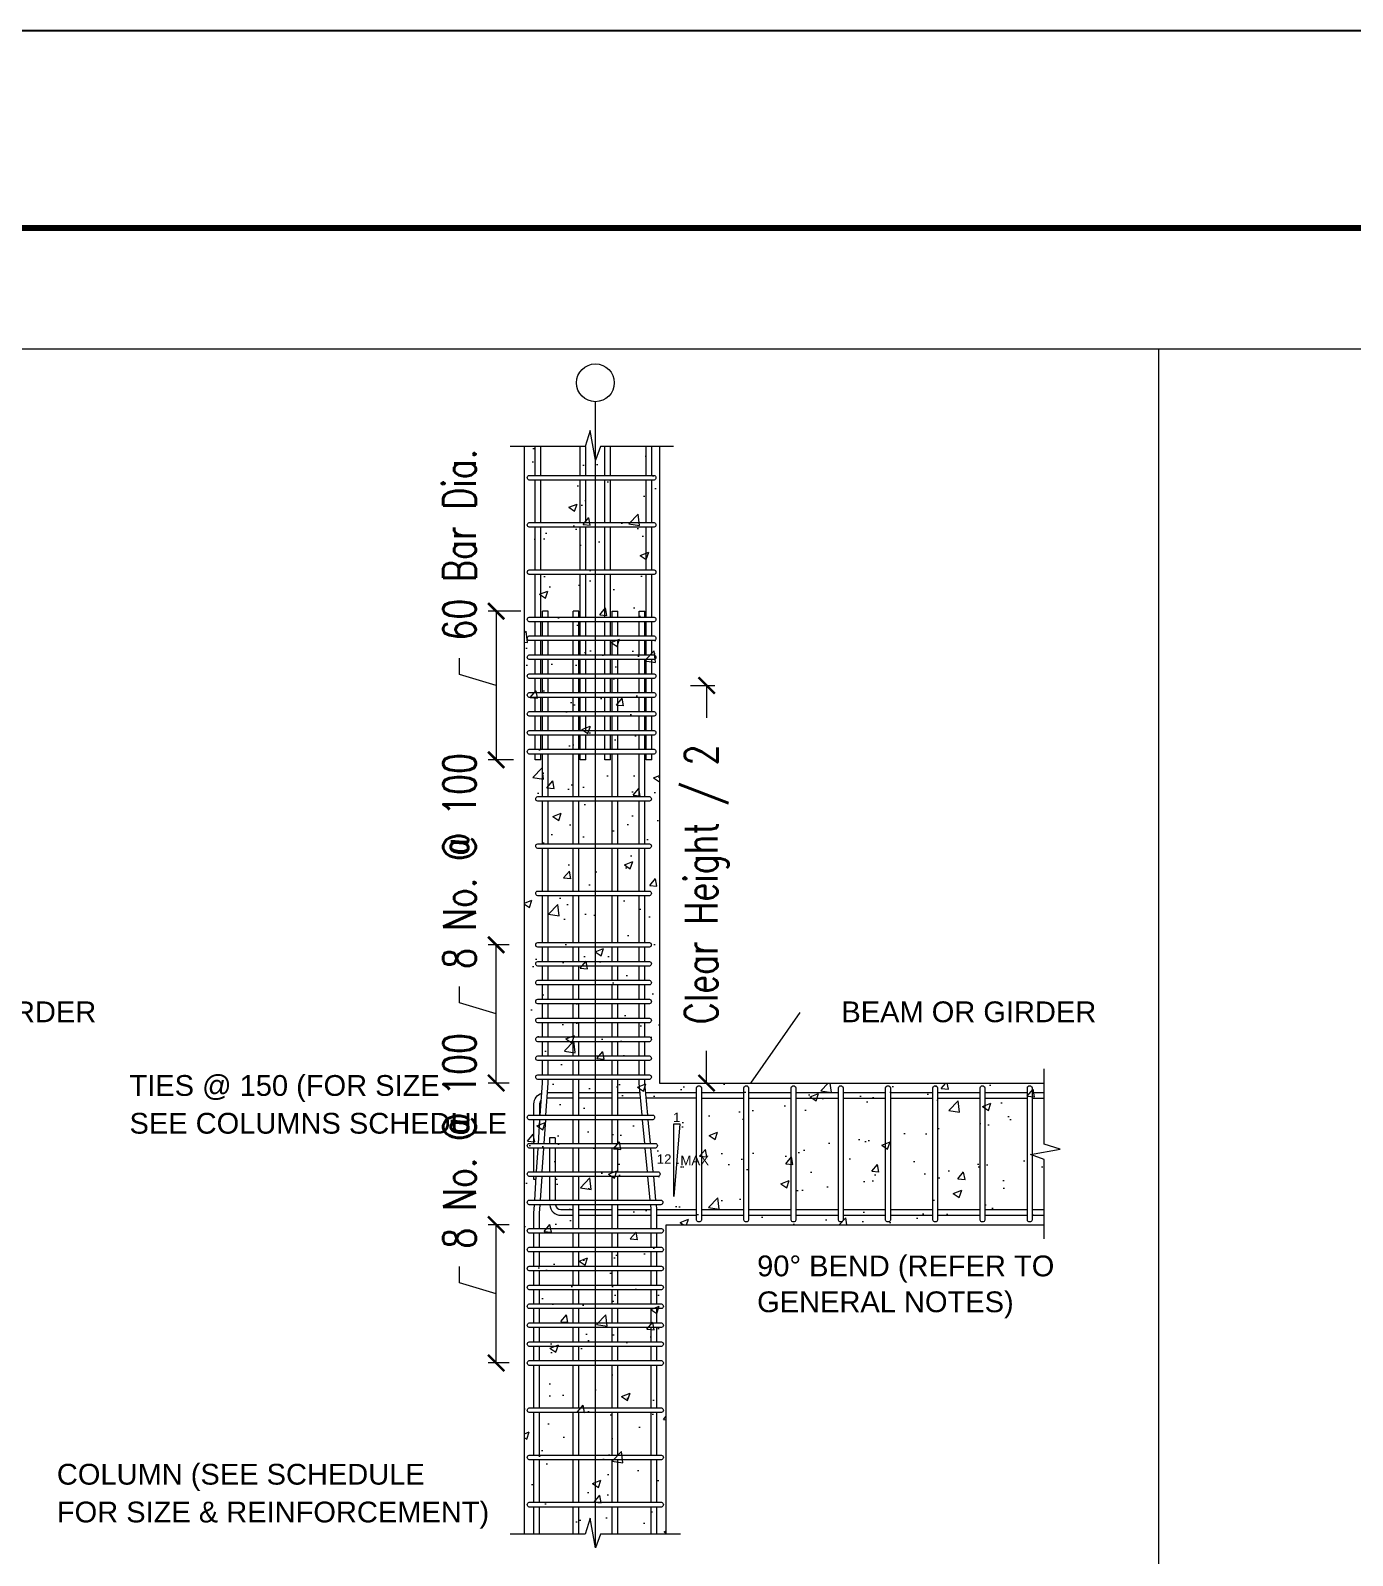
# Model space of a CAD drawing. Extents: x 166525 to 167198, y 178739 to 179747.
# Drawn here: x 167052.91 to 167061.02, y 179472.4 to 179481.76 of the extents above; entities that cross this region are included whole.
import ezdxf

# ---------------------------------------------------------------- set-up
doc = ezdxf.new("R2010")
doc.units = 0
doc.header["$MEASUREMENT"] = 0
doc.layers.get('0').update_dxf_attribs({"linetype": 'CONTINUOUS'})
doc.layers.get('DEFPOINTS').update_dxf_attribs({"linetype": 'CONTINUOUS'})
doc.layers.add('BEAM', color=6, linetype='CONTINUOUS', lineweight=13)
doc.layers.add('COVER', color=7, linetype='CONTINUOUS')
doc.layers.add('MHATCH', color=8, linetype='CONTINUOUS')
doc.styles.add('ARIAL', font='arial.ttf')
doc.styles.add('DIM', font='simplex.shx', dxfattribs={"width": 0.75})
doc.dimstyles.new('MUTASIM', dxfattribs={"dimscale": 0.9995, "dimtxt": 0.2, "dimasz": 0.1, "dimexe": 0.05, "dimexo": 0.12, "dimgap": 0.05, "dimtad": 0, "dimzin": 0, "dimdsep": 46, "dimtxsty": 'DIM', "dimblk": 'ARCHTICK', "dimcen": 0.09, "dimclrd": 35, "dimclre": 33, "dimclrt": 256, "dimazin": 0, "dimtfac": 1, "dimtofl": 0, "dimtmove": 1, "dimatfit": 3, "dimfxl": 0.18, "dimtolj": 1, "dimtzin": 0, "dimlwd": 13, "dimlwe": 9, "dimarcsym": 0})

# ---------------------------------------------------------------- blocks, each defined once
blk = doc.blocks.new('_ARCHTICK')
at = {"color": 0, "linetype": 'ByBlock', "const_width": 0.15}
blk.add_lwpolyline([(-0.5, -0.5), (0.5, 0.5)], dxfattribs=at)
blk = doc.blocks.new('*D1351')
at = {"layer": 'BEAM', "color": 33, "lineweight": 9, "transparency": 16777216}
for p, q in [((167055.8447, 179474.4303), (167055.714, 179474.4303)), ((167055.8447, 179473.5824), (167055.714, 179473.5824))]:
    blk.add_line(p, q, dxfattribs=at)
at = {"layer": 'BEAM', "color": 35, "lineweight": 13, "transparency": 16777216}
for p, q in [((167055.764, 179473.5824), (167055.764, 179474.4303)), ((167055.5391, 179474.0738), (167055.5391, 179474.1738)), ((167055.764, 179474.0064), (167055.5391, 179474.0738))]:
    blk.add_line(p, q, dxfattribs=at)
at = {"layer": 'DEFPOINTS', "color": 0, "transparency": 16777216}
for p in [(167055.764, 179474.4303), (167055.9647, 179474.4303), (167055.9647, 179473.5824)]:
    blk.add_point(p, dxfattribs=at)
at = {"layer": 'BEAM', "color": 35, "lineweight": 13, "transparency": 16777216, "xscale": 0.09995000000000001, "yscale": 0.09995000000000001, "zscale": 0.09995000000000001}
for p, rotation in [((167055.764, 179474.4303), 90), ((167055.764, 179473.5824), 270)]:
    blk.add_blockref('_ARCHTICK', p, dxfattribs=dict(at, rotation=rotation))
at = {"layer": 'BEAM', "transparency": 16777216, "insert": (167055.5391, 179474.9448), "char_height": 0.1999, "attachment_point": 5, "rotation": 90, "style": 'DIM'}
blk.add_mtext('\\A1;8 No. @ 100', dxfattribs=at)
blk = doc.blocks.new('*D1352')
at = {"layer": 'BEAM', "color": 33, "lineweight": 9, "transparency": 16777216}
for p, q in [((167055.8447, 179476.1473), (167055.714, 179476.1473)), ((167055.8447, 179475.2994), (167055.714, 179475.2994))]:
    blk.add_line(p, q, dxfattribs=at)
at = {"layer": 'BEAM', "color": 35, "lineweight": 13, "transparency": 16777216}
for p, q in [((167055.764, 179475.2994), (167055.764, 179476.1473)), ((167055.5391, 179475.7908), (167055.5391, 179475.8908)), ((167055.764, 179475.7234), (167055.5391, 179475.7908))]:
    blk.add_line(p, q, dxfattribs=at)
at = {"layer": 'DEFPOINTS', "color": 0, "transparency": 16777216}
for p in [(167055.764, 179476.1473), (167055.9647, 179476.1473), (167055.9647, 179475.2994)]:
    blk.add_point(p, dxfattribs=at)
at = {"layer": 'BEAM', "color": 35, "lineweight": 13, "transparency": 16777216, "xscale": 0.09995000000000001, "yscale": 0.09995000000000001, "zscale": 0.09995000000000001}
for p, rotation in [((167055.764, 179476.1473), 90), ((167055.764, 179475.2994), 270)]:
    blk.add_blockref('_ARCHTICK', p, dxfattribs=dict(at, rotation=rotation))
at = {"layer": 'BEAM', "transparency": 16777216, "insert": (167055.5391, 179476.6618), "char_height": 0.1999, "attachment_point": 5, "rotation": 90, "style": 'DIM'}
blk.add_mtext('\\A1;8 No. @ 100', dxfattribs=at)
blk = doc.blocks.new('*D1353')
at = {"layer": 'BEAM', "color": 33, "lineweight": 9, "transparency": 16777216}
for p, q in [((167056.956, 179477.7376), (167057.1045, 179477.7376)), ((167056.956, 179475.2994), (167057.1045, 179475.2994))]:
    blk.add_line(p, q, dxfattribs=at)
at = {"layer": 'BEAM', "color": 35, "lineweight": 13, "transparency": 16777216}
for p, q in [((167057.0545, 179477.7376), (167057.0545, 179477.5394)), ((167057.0545, 179475.2994), (167057.0545, 179475.4976))]:
    blk.add_line(p, q, dxfattribs=at)
at = {"layer": 'DEFPOINTS', "color": 0, "transparency": 16777216}
for p in [(167056.8361, 179477.7376), (167057.0545, 179477.7376), (167056.8361, 179475.2994)]:
    blk.add_point(p, dxfattribs=at)
at = {"layer": 'BEAM', "color": 35, "lineweight": 13, "transparency": 16777216, "xscale": 0.09995000000000001, "yscale": 0.09995000000000001, "zscale": 0.09995000000000001}
for p, rotation in [((167057.0545, 179477.7376), 90), ((167057.0545, 179475.2994), 270)]:
    blk.add_blockref('_ARCHTICK', p, dxfattribs=dict(at, rotation=rotation))
at = {"layer": 'BEAM', "transparency": 16777216, "insert": (167057.0545, 179476.5185), "char_height": 0.1999, "attachment_point": 5, "rotation": 90, "style": 'DIM'}
blk.add_mtext('\\A1;Clear Height / 2', dxfattribs=at)
blk = doc.blocks.new('*D1354')
at = {"layer": 'BEAM', "color": 33, "lineweight": 9, "transparency": 16777216}
for p, q in [((167055.9145, 179478.1937), (167055.714, 179478.1937)), ((167055.8711, 179477.2819), (167055.714, 179477.2819))]:
    blk.add_line(p, q, dxfattribs=at)
at = {"layer": 'BEAM', "color": 35, "lineweight": 13, "transparency": 16777216}
for p, q in [((167055.764, 179478.1937), (167055.764, 179477.2819)), ((167055.5391, 179477.8053), (167055.5391, 179477.9052)), ((167055.764, 179477.7378), (167055.5391, 179477.8053))]:
    blk.add_line(p, q, dxfattribs=at)
at = {"layer": 'DEFPOINTS', "color": 0, "transparency": 16777216}
for p in [(167056.0345, 179478.1937), (167055.764, 179477.2819), (167055.991, 179477.2819)]:
    blk.add_point(p, dxfattribs=at)
at = {"layer": 'BEAM', "color": 35, "lineweight": 13, "transparency": 16777216, "xscale": 0.09995000000000001, "yscale": 0.09995000000000001, "zscale": 0.09995000000000001}
for p, rotation in [((167055.764, 179478.1937), 90), ((167055.764, 179477.2819), 270)]:
    blk.add_blockref('_ARCHTICK', p, dxfattribs=dict(at, rotation=rotation))
at = {"layer": 'BEAM', "transparency": 16777216, "insert": (167055.5391, 179478.6013), "char_height": 0.1999, "attachment_point": 5, "rotation": 90, "style": 'DIM'}
blk.add_mtext('\\A1;60 Bar Dia.', dxfattribs=at)

msp = doc.modelspace()

# ---------------------------------------------------------------- hatches: boundary and pattern name
at = {"layer": 'BEAM'}
h = msp.add_hatch(dxfattribs=at)
h.set_pattern_fill('AR-CONC', color=0, scale=0.002897, style=0)
h.set_pattern_definition([(50, (166959.9416, 179440.86547), (0.527809, -0.0461773), [0.05519, -0.6070894]), (355, (166959.9416, 179440.86547), (-0.1021023, 0.553512), [0.044152, -0.4856715]), (100.451, (166959.9856, 179440.8616), (0.4257086, 0.5073323), [0.0469042, -0.5159463]), (46.1842, (166959.9416, 179441.01265), (0.785346, -0.1218012), [0.082785, -0.910634]), (96.6356, (166960.00705, 179441.0025), (0.687786, 0.716819), [0.0703563, -0.7739195]), (351.184, (166959.9416, 179441.01265), (0.687787, 0.716818), [0.066228, -0.728507]), (21, (166960.0152, 179440.97585), (0.439245, -0.2962745), [0.05519, -0.6070894]), (326, (166960.0152, 179440.97585), (0.1790473, 0.5336128), [0.044152, -0.4856715]), (71.4514, (166960.0518, 179440.95116), (0.618291, 0.2373395), [0.0469042, -0.5159463]), (37.5, (166959.9416, 179440.86547), (0.00894802, 0.24496525), [0, -0.4797846, 0, -0.4930302, 0, -0.4875112]), (7.5, (166959.9416, 179440.86547), (0.1935839, 0.29023415), [0, -0.2811008, 0, -0.4687466, 0, -0.18580615]), (327.5, (166959.7775, 179440.86547), (0.39282087, -0.0165968), [0, -0.1839665, 0, -0.5739754, 0, -0.7616213]), (317.5, (166959.70392, 179440.86547), (0.4291465, 0.0736633), [0, -0.2391564, 0, -0.3811786, 0, -0.5408615])])
h.paths.add_polyline_path([(167059.1246, 179474.83037), (167059.04056, 179474.86018), (167059.22266, 179474.89458), (167059.1246, 179474.92439), (167059.1246, 179475.29944), (167056.76478, 179475.29944), (167056.76478, 179479.2044), (167056.40376, 179479.2044), (167056.37395, 179479.12035), (167056.33955, 179479.30245), (167056.30973, 179479.2044), (167055.93778, 179479.2044), (167055.93778, 179472.53209), (167056.30973, 179472.53209), (167056.33955, 179472.63015), (167056.37395, 179472.44805), (167056.40376, 179472.53209), (167056.80692, 179472.53209), (167056.80692, 179474.43031), (167059.1246, 179474.43031)])
h = msp.add_hatch(dxfattribs=at)
h.set_pattern_fill('AR-CONC', color=0, scale=0.002897, style=0)
h.set_pattern_definition([(50, (166937.93836, 179500.2437), (0.527809, -0.0461773), [0.05519, -0.6070894]), (355, (166937.93836, 179500.2437), (-0.1021023, 0.5535121), [0.044152, -0.4856715]), (100.451, (166937.98234, 179500.23987), (0.4257086, 0.5073323), [0.0469042, -0.5159463]), (46.1842, (166937.93836, 179500.3909), (0.7853458, -0.1218012), [0.082785, -0.910634]), (96.6356, (166938.0038, 179500.38074), (0.687786, 0.716819), [0.0703563, -0.7739195]), (351.184, (166937.93836, 179500.3909), (0.6877873, 0.716818), [0.066228, -0.7285073]), (21, (166938.01194, 179500.3541), (0.439245, -0.2962745), [0.05519, -0.6070894]), (326, (166938.01194, 179500.3541), (0.1790473, 0.5336128), [0.044152, -0.4856715]), (71.4514, (166938.04855, 179500.3294), (0.618291, 0.2373395), [0.0469042, -0.5159463]), (37.5, (166937.93836, 179500.24372), (0.00894802, 0.24496525), [0, -0.4797846, 0, -0.4930302, 0, -0.4875112]), (7.5, (166937.93836, 179500.24372), (0.1935839, 0.29023415), [0, -0.2811008, 0, -0.4687466, 0, -0.18580615]), (327.5, (166937.77426, 179500.24372), (0.39282087, -0.0165968), [0, -0.1839665, 0, -0.57397544, 0, -0.76162126]), (317.5, (166937.70067, 179500.24372), (0.4291465, 0.07366334), [0, -0.2391564, 0, -0.3811786, 0, -0.5408615])])
h.paths.add_polyline_path([(167064.10255, 179472.70096), (167064.10255, 179470.57343), (167064.1866, 179470.54361), (167064.10255, 179470.52774), (167064.10255, 179468.35529), (167066.27527, 179468.35529), (167066.29114, 179468.43934), (167066.32096, 179468.35529), (167068.44822, 179468.35529), (167068.44822, 179470.52774), (167068.36417, 179470.54361), (167068.44822, 179470.57343), (167068.44822, 179472.70096), (167066.32096, 179472.70096), (167066.29114, 179472.61691), (167066.27527, 179472.70096)])
h.paths.add_polyline_path([(167066.99966, 179470.52813, -1), (167065.55111, 179470.52813, -1)], flags=16)
h.paths.add_polyline_path([(167071.41888, 179465.62126), (167071.41888, 179477.89754), (167075.27494, 179477.89754), (167075.27494, 179465.62126)], flags=9)
h.paths.add_polyline_path([(167058.90597, 179465.30558), (167071.18226, 179465.30558), (167071.18226, 179461.44952), (167058.90597, 179461.44952)], flags=9)
h.paths.add_polyline_path([(167058.72198, 179476.98795), (167072.00361, 179476.98795), (167072.00361, 179473.13189), (167058.72198, 179473.13189)], flags=9)
h.paths.add_polyline_path([(167065.8536, 179470.87995), (167066.74082, 179470.87995), (167066.74082, 179471.07782), (167065.8536, 179471.07782)], flags=8)

# ---------------------------------------------------------------- linework, layer by layer
at = {"layer": 'BEAM', "color": 0}
for p, q in [((167059.82485, 179479.79994), (167059.82485, 179441.5798)), ((167056.37235, 179472.45649), (167056.37235, 179479.47855)), ((167055.93778, 179472.53209), (167055.93778, 179479.2044)), ((167056.0039, 179479.02679), (167056.0039, 179479.2044)), ((167056.03867, 179479.02679), (167056.03867, 179479.2044)), ((167056.27868, 179479.02679), (167056.27868, 179479.2044)), ((167056.31344, 179479.02679), (167056.31344, 179479.2044)), ((167056.43126, 179479.02679), (167056.43126, 179479.2044)), ((167056.46602, 179479.02679), (167056.46602, 179479.2044)), ((167056.68366, 179479.02679), (167056.68366, 179479.2044)), ((167056.71843, 179479.02679), (167056.71843, 179479.2044)), ((167056.0039, 179478.73708), (167056.0039, 179478.99782)), ((167056.03867, 179478.73708), (167056.03867, 179478.99782)), ((167056.27868, 179478.73708), (167056.27868, 179478.99782)), ((167056.31344, 179478.73708), (167056.31344, 179478.99782)), ((167056.43126, 179478.73708), (167056.43126, 179478.99782)), ((167056.46602, 179478.73708), (167056.46602, 179478.99782)), ((167056.68366, 179478.73708), (167056.68366, 179478.99782)), ((167056.71843, 179478.73708), (167056.71843, 179478.99782)), ((167056.0039, 179478.44737), (167056.0039, 179478.70811)), ((167056.03867, 179478.44737), (167056.03867, 179478.70811)), ((167056.27868, 179478.44737), (167056.27868, 179478.70811)), ((167056.31344, 179478.44737), (167056.31344, 179478.70811)), ((167056.43126, 179478.44737), (167056.43126, 179478.70811)), ((167056.46602, 179478.44737), (167056.46602, 179478.70811)), ((167056.68366, 179478.44737), (167056.68366, 179478.70811)), ((167056.71843, 179478.44737), (167056.71843, 179478.70811)), ((167056.0039, 179478.15766), (167056.0039, 179478.4184)), ((167056.03867, 179478.15766), (167056.03867, 179478.4184)), ((167056.27868, 179478.15766), (167056.27868, 179478.4184)), ((167056.31344, 179478.15766), (167056.31344, 179478.4184)), ((167056.43126, 179478.15766), (167056.43126, 179478.4184)), ((167056.46602, 179478.15766), (167056.46602, 179478.4184)), ((167056.68366, 179478.15766), (167056.68366, 179478.4184)), ((167056.71843, 179478.15766), (167056.71843, 179478.4184)), ((167056.04736, 179478.15766), (167056.04736, 179478.1937)), ((167056.08213, 179478.1937), (167056.04736, 179478.1937)), ((167056.08213, 179478.15766), (167056.08213, 179478.1937)), ((167056.23522, 179478.15766), (167056.23522, 179478.1937)), ((167056.26999, 179478.1937), (167056.23522, 179478.1937)), ((167056.26999, 179478.15766), (167056.26999, 179478.1937)), ((167056.47471, 179478.15766), (167056.47471, 179478.1937)), ((167056.47471, 179478.1937), (167056.50948, 179478.1937)), ((167056.50948, 179478.15766), (167056.50948, 179478.1937)), ((167056.6402, 179478.15766), (167056.6402, 179478.1937)), ((167056.6402, 179478.1937), (167056.67497, 179478.1937)), ((167056.67497, 179478.15766), (167056.67497, 179478.1937)), ((167056.0039, 179478.04177), (167056.0039, 179478.12868)), ((167056.03867, 179478.04177), (167056.03867, 179478.12868)), ((167056.04736, 179478.04177), (167056.04736, 179478.12868)), ((167056.08213, 179478.04177), (167056.08213, 179478.12868)), ((167056.23522, 179478.04177), (167056.23522, 179478.12868)), ((167056.26999, 179478.04177), (167056.26999, 179478.12868)), ((167056.27868, 179478.04177), (167056.27868, 179478.12868)), ((167056.31344, 179478.04177), (167056.31344, 179478.12868)), ((167056.43126, 179478.04177), (167056.43126, 179478.12868)), ((167056.46602, 179478.04177), (167056.46602, 179478.12868)), ((167056.47471, 179478.04177), (167056.47471, 179478.12868)), ((167056.50948, 179478.04177), (167056.50948, 179478.12868)), ((167056.6402, 179478.04177), (167056.6402, 179478.12868)), ((167056.67497, 179478.04177), (167056.67497, 179478.12868)), ((167056.68366, 179478.04177), (167056.68366, 179478.12868)), ((167056.71843, 179478.04177), (167056.71843, 179478.12868)), ((167056.0039, 179477.92589), (167056.0039, 179478.0128)), ((167056.03867, 179477.92589), (167056.03867, 179478.0128)), ((167056.04736, 179477.92589), (167056.04736, 179478.0128)), ((167056.08213, 179477.92589), (167056.08213, 179478.0128)), ((167056.23522, 179477.92589), (167056.23522, 179478.0128)), ((167056.26999, 179477.92589), (167056.26999, 179478.0128)), ((167056.27868, 179477.92589), (167056.27868, 179478.0128)), ((167056.31344, 179477.92589), (167056.31344, 179478.0128)), ((167056.43126, 179477.92589), (167056.43126, 179478.0128)), ((167056.46602, 179477.92589), (167056.46602, 179478.0128)), ((167056.47471, 179477.92589), (167056.47471, 179478.0128)), ((167056.50948, 179477.92589), (167056.50948, 179478.0128)), ((167056.6402, 179477.92589), (167056.6402, 179478.0128)), ((167056.67497, 179477.92589), (167056.67497, 179478.0128)), ((167056.68366, 179477.92589), (167056.68366, 179478.0128)), ((167056.71843, 179477.92589), (167056.71843, 179478.0128)), ((167056.0039, 179477.81), (167056.0039, 179477.89692)), ((167056.03867, 179477.81), (167056.03867, 179477.89692)), ((167056.04736, 179477.81), (167056.04736, 179477.89692)), ((167056.08213, 179477.81), (167056.08213, 179477.89692)), ((167056.23522, 179477.81), (167056.23522, 179477.89692)), ((167056.26999, 179477.81), (167056.26999, 179477.89692)), ((167056.27868, 179477.81), (167056.27868, 179477.89692)), ((167056.31344, 179477.81), (167056.31344, 179477.89692)), ((167056.43126, 179477.81), (167056.43126, 179477.89692)), ((167056.46602, 179477.81), (167056.46602, 179477.89692)), ((167056.47471, 179477.81), (167056.47471, 179477.89692)), ((167056.50948, 179477.81), (167056.50948, 179477.89692)), ((167056.6402, 179477.81), (167056.6402, 179477.89692)), ((167056.67497, 179477.81), (167056.67497, 179477.89692)), ((167056.68366, 179477.81), (167056.68366, 179477.89692)), ((167056.71843, 179477.81), (167056.71843, 179477.89692)), ((167056.0039, 179477.69412), (167056.0039, 179477.78103)), ((167056.03867, 179477.69412), (167056.03867, 179477.78103)), ((167056.04736, 179477.69412), (167056.04736, 179477.78103)), ((167056.08213, 179477.69412), (167056.08213, 179477.78103)), ((167056.23522, 179477.69412), (167056.23522, 179477.78103)), ((167056.26999, 179477.69412), (167056.26999, 179477.78103)), ((167056.27868, 179477.69412), (167056.27868, 179477.78103)), ((167056.31344, 179477.69412), (167056.31344, 179477.78103)), ((167056.43126, 179477.69412), (167056.43126, 179477.78103)), ((167056.46602, 179477.69412), (167056.46602, 179477.78103)), ((167056.47471, 179477.69412), (167056.47471, 179477.78103)), ((167056.50948, 179477.69412), (167056.50948, 179477.78103)), ((167056.6402, 179477.69412), (167056.6402, 179477.78103)), ((167056.67497, 179477.69412), (167056.67497, 179477.78103)), ((167056.68366, 179477.69412), (167056.68366, 179477.78103)), ((167056.71843, 179477.69412), (167056.71843, 179477.78103)), ((167056.0039, 179477.57823), (167056.0039, 179477.66515)), ((167056.03867, 179477.57823), (167056.03867, 179477.66515)), ((167056.04736, 179477.57823), (167056.04736, 179477.66515)), ((167056.08213, 179477.57823), (167056.08213, 179477.66515)), ((167056.23522, 179477.57823), (167056.23522, 179477.66515)), ((167056.26999, 179477.57823), (167056.26999, 179477.66515)), ((167056.27868, 179477.57823), (167056.27868, 179477.66515)), ((167056.31344, 179477.57823), (167056.31344, 179477.66515)), ((167056.43034, 179477.57823), (167056.43034, 179477.66515)), ((167056.46602, 179477.57823), (167056.46602, 179477.66515)), ((167056.47471, 179477.57823), (167056.47471, 179477.66515)), ((167056.50948, 179477.57823), (167056.50948, 179477.66515)), ((167056.6402, 179477.57823), (167056.6402, 179477.66515)), ((167056.67497, 179477.57823), (167056.67497, 179477.66515)), ((167056.68366, 179477.57823), (167056.68366, 179477.66515)), ((167056.71843, 179477.57823), (167056.71843, 179477.66515)), ((167056.0039, 179477.46235), (167056.0039, 179477.54926)), ((167056.03867, 179477.46235), (167056.03867, 179477.54926)), ((167056.04736, 179477.46235), (167056.04736, 179477.54926)), ((167056.08213, 179477.46235), (167056.08213, 179477.54926)), ((167056.23522, 179477.46235), (167056.23522, 179477.54926)), ((167056.26999, 179477.46235), (167056.26999, 179477.54926)), ((167056.27868, 179477.46235), (167056.27868, 179477.54926)), ((167056.31344, 179477.46235), (167056.31344, 179477.54926)), ((167056.43126, 179477.46235), (167056.43126, 179477.54926)), ((167056.46602, 179477.46235), (167056.46602, 179477.54926)), ((167056.47471, 179477.46235), (167056.47471, 179477.54926)), ((167056.50948, 179477.46235), (167056.50948, 179477.54926)), ((167056.6402, 179477.46235), (167056.6402, 179477.54926)), ((167056.67497, 179477.46235), (167056.67497, 179477.54926)), ((167056.68366, 179477.46235), (167056.68366, 179477.54926)), ((167056.71843, 179477.46235), (167056.71843, 179477.54926)), ((167056.0039, 179477.34646), (167056.0039, 179477.43338)), ((167056.03867, 179477.34646), (167056.03867, 179477.43338)), ((167056.04736, 179477.34646), (167056.04736, 179477.43338)), ((167056.08213, 179477.34646), (167056.08213, 179477.43338)), ((167056.23522, 179477.34646), (167056.23522, 179477.43338)), ((167056.26999, 179477.34646), (167056.26999, 179477.43338)), ((167056.27868, 179477.34646), (167056.27868, 179477.43338)), ((167056.31344, 179477.34646), (167056.31344, 179477.43338)), ((167056.43126, 179477.34646), (167056.43126, 179477.43338)), ((167056.46602, 179477.34646), (167056.46602, 179477.43338)), ((167056.47471, 179477.34646), (167056.47471, 179477.43338)), ((167056.50948, 179477.34646), (167056.50948, 179477.43338)), ((167056.6402, 179477.34646), (167056.6402, 179477.43338)), ((167056.67497, 179477.34646), (167056.67497, 179477.43338)), ((167056.68366, 179477.34646), (167056.68366, 179477.43338)), ((167056.71843, 179477.34646), (167056.71843, 179477.43338)), ((167056.0039, 179477.28188), (167056.0039, 179477.31749)), ((167056.03867, 179477.28188), (167056.03867, 179477.31749)), ((167056.04736, 179477.05675), (167056.04736, 179477.31749)), ((167056.08213, 179477.05675), (167056.08213, 179477.31749)), ((167056.23522, 179477.05675), (167056.23522, 179477.31749)), ((167056.26999, 179477.05675), (167056.26999, 179477.31749)), ((167056.27868, 179477.28188), (167056.27868, 179477.31749)), ((167056.31344, 179477.28188), (167056.31344, 179477.31749)), ((167056.43126, 179477.28188), (167056.43126, 179477.31749)), ((167056.46602, 179477.28188), (167056.46602, 179477.31749)), ((167056.47471, 179477.05675), (167056.47471, 179477.31749)), ((167056.50948, 179477.05675), (167056.50948, 179477.31749)), ((167056.6402, 179477.05675), (167056.6402, 179477.31749)), ((167056.67497, 179477.05675), (167056.67497, 179477.31749)), ((167056.68366, 179477.28188), (167056.68366, 179477.31749)), ((167056.71843, 179477.28188), (167056.71843, 179477.31749)), ((167056.03867, 179477.28188), (167056.0039, 179477.28188)), ((167056.31344, 179477.28188), (167056.27868, 179477.28188)), ((167056.46602, 179477.28188), (167056.43126, 179477.28188)), ((167056.71843, 179477.28188), (167056.68366, 179477.28188)), ((167056.04736, 179476.76704), (167056.04736, 179477.02778)), ((167056.08213, 179476.76704), (167056.08213, 179477.02778)), ((167056.23522, 179476.76704), (167056.23522, 179477.02778)), ((167056.26999, 179476.76704), (167056.26999, 179477.02778)), ((167056.47471, 179476.76704), (167056.47471, 179477.02778)), ((167056.50948, 179476.76704), (167056.50948, 179477.02778)), ((167056.6402, 179476.76704), (167056.6402, 179477.02778)), ((167056.67497, 179476.76704), (167056.67497, 179477.02778)), ((167056.04736, 179476.47733), (167056.04736, 179476.73807)), ((167056.08213, 179476.47733), (167056.08213, 179476.73807)), ((167056.23522, 179476.47733), (167056.23522, 179476.73807)), ((167056.26999, 179476.47733), (167056.26999, 179476.73807)), ((167056.47471, 179476.47733), (167056.47471, 179476.73807)), ((167056.50948, 179476.47733), (167056.50948, 179476.73807)), ((167056.6402, 179476.47733), (167056.6402, 179476.73807)), ((167056.67497, 179476.47733), (167056.67497, 179476.73807)), ((167056.04736, 179476.16162), (167056.04736, 179476.44836)), ((167056.08213, 179476.16162), (167056.08213, 179476.44836)), ((167056.23522, 179476.16162), (167056.23522, 179476.44836)), ((167056.26999, 179476.16162), (167056.26999, 179476.44836)), ((167056.47471, 179476.16162), (167056.47471, 179476.44836)), ((167056.50948, 179476.16162), (167056.50948, 179476.44836)), ((167056.6402, 179476.16162), (167056.6402, 179476.44836)), ((167056.67497, 179476.16162), (167056.67497, 179476.44836)), ((167056.04736, 179476.04574), (167056.04736, 179476.13265)), ((167056.08213, 179476.04574), (167056.08213, 179476.13265)), ((167056.23522, 179476.04574), (167056.23522, 179476.13265)), ((167056.26999, 179476.04574), (167056.26999, 179476.13265)), ((167056.47471, 179476.04574), (167056.47471, 179476.13265)), ((167056.50948, 179476.04574), (167056.50948, 179476.13265)), ((167056.6402, 179476.04574), (167056.6402, 179476.13265)), ((167056.67497, 179476.04574), (167056.67497, 179476.13265)), ((167056.04736, 179475.92985), (167056.04736, 179476.01677)), ((167056.08213, 179475.92985), (167056.08213, 179476.01677)), ((167056.23522, 179475.92985), (167056.23522, 179476.01677)), ((167056.26999, 179475.92985), (167056.26999, 179476.01677)), ((167056.47471, 179475.92985), (167056.47471, 179476.01677)), ((167056.50948, 179475.92985), (167056.50948, 179476.01677)), ((167056.6402, 179475.92985), (167056.6402, 179476.01677)), ((167056.67497, 179475.92985), (167056.67497, 179476.01677)), ((167056.04736, 179475.81397), (167056.04736, 179475.90088)), ((167056.08213, 179475.81397), (167056.08213, 179475.90088)), ((167056.23522, 179475.81397), (167056.23522, 179475.90088)), ((167056.26999, 179475.81397), (167056.26999, 179475.90088)), ((167056.47471, 179475.81397), (167056.47471, 179475.90088)), ((167056.50948, 179475.81397), (167056.50948, 179475.90088)), ((167056.6402, 179475.81397), (167056.6402, 179475.90088)), ((167056.67497, 179475.81397), (167056.67497, 179475.90088)), ((167056.04736, 179475.69809), (167056.04736, 179475.785)), ((167056.08213, 179475.69809), (167056.08213, 179475.785)), ((167056.23522, 179475.69809), (167056.23522, 179475.785)), ((167056.26999, 179475.69809), (167056.26999, 179475.785)), ((167056.47471, 179475.69809), (167056.47471, 179475.785)), ((167056.50948, 179475.69809), (167056.50948, 179475.785)), ((167056.6402, 179475.69809), (167056.6402, 179475.785)), ((167056.67497, 179475.69809), (167056.67497, 179475.785)), ((167057.3252, 179475.29944), (167057.62877, 179475.73208)), ((167056.04736, 179475.5822), (167056.04736, 179475.66911)), ((167056.08213, 179475.5822), (167056.08213, 179475.66911)), ((167056.23522, 179475.5822), (167056.23522, 179475.66911)), ((167056.26999, 179475.5822), (167056.26999, 179475.66911)), ((167056.47471, 179475.5822), (167056.47471, 179475.66911)), ((167056.50948, 179475.5822), (167056.50948, 179475.66911)), ((167056.6402, 179475.5822), (167056.6402, 179475.66911)), ((167056.67497, 179475.5822), (167056.67497, 179475.66911)), ((167056.04736, 179475.46632), (167056.04736, 179475.55323)), ((167056.08213, 179475.46632), (167056.08213, 179475.55323)), ((167056.23522, 179475.46632), (167056.23522, 179475.55323)), ((167056.26999, 179475.46632), (167056.26999, 179475.55323)), ((167056.47471, 179475.46632), (167056.47471, 179475.55323)), ((167056.50948, 179475.46632), (167056.50948, 179475.55323)), ((167056.6402, 179475.46632), (167056.6402, 179475.55323)), ((167056.67497, 179475.46632), (167056.67497, 179475.55323)), ((167056.04736, 179475.35043), (167056.04736, 179475.43735)), ((167056.08213, 179475.35043), (167056.08213, 179475.43735)), ((167056.23522, 179475.35043), (167056.23522, 179475.43735)), ((167056.26999, 179475.35043), (167056.26999, 179475.43735)), ((167056.47471, 179475.35043), (167056.47471, 179475.43735)), ((167056.50948, 179475.35043), (167056.50948, 179475.43735)), ((167056.6402, 179475.35043), (167056.6402, 179475.43735)), ((167056.67497, 179475.35043), (167056.67497, 179475.43735)), ((167056.04736, 179475.29944), (167056.04736, 179475.32146)), ((167056.08213, 179475.29944), (167056.08213, 179475.32146)), ((167056.23522, 179475.10343), (167056.23522, 179475.32146)), ((167056.26999, 179475.10343), (167056.26999, 179475.32146)), ((167056.47471, 179475.10343), (167056.47471, 179475.32146)), ((167056.50948, 179475.10343), (167056.50948, 179475.32146)), ((167056.6402, 179475.29944), (167056.6402, 179475.32146)), ((167056.67497, 179475.29944), (167056.67497, 179475.32146)), ((167057.02247, 179475.2415), (167057.28321, 179475.2415)), ((167057.31218, 179475.2415), (167057.57292, 179475.2415)), ((167057.60189, 179475.2415), (167057.86263, 179475.2415)), ((167057.8916, 179475.2415), (167058.15234, 179475.2415)), ((167058.18131, 179475.2415), (167058.44205, 179475.2415)), ((167058.47102, 179475.2415), (167058.73176, 179475.2415)), ((167058.76073, 179475.2415), (167059.02147, 179475.2415)), ((167059.05044, 179475.2415), (167059.1246, 179475.2415)), ((167057.02247, 179475.20674), (167057.28321, 179475.20674)), ((167057.31218, 179475.20674), (167057.57292, 179475.20674)), ((167057.60189, 179475.20674), (167057.86263, 179475.20674)), ((167057.8916, 179475.20674), (167058.15234, 179475.20674)), ((167058.18131, 179475.20674), (167058.44205, 179475.20674)), ((167058.47102, 179475.20674), (167058.73176, 179475.20674)), ((167058.76073, 179475.20674), (167059.02147, 179475.20674)), ((167059.05044, 179475.20674), (167059.1246, 179475.20674)), ((167056.23522, 179474.9296), (167056.23522, 179475.07446)), ((167056.26999, 179474.9296), (167056.26999, 179475.07446)), ((167056.47471, 179474.9296), (167056.47471, 179475.07446)), ((167056.50948, 179474.9296), (167056.50948, 179475.07446)), ((167056.09205, 179474.96338), (167056.09205, 179474.9296)), ((167056.12681, 179474.96338), (167056.09205, 179474.96338)), ((167056.12681, 179474.96338), (167056.12681, 179474.9296)), ((167056.09205, 179474.90063), (167056.09205, 179474.75578)), ((167056.12681, 179474.90063), (167056.12681, 179474.75578)), ((167056.23522, 179474.75578), (167056.23522, 179474.90063)), ((167056.26999, 179474.75578), (167056.26999, 179474.90063)), ((167056.47471, 179474.75578), (167056.47471, 179474.90063)), ((167056.50948, 179474.75578), (167056.50948, 179474.90063)), ((167056.09205, 179474.72681), (167056.09205, 179474.58195)), ((167056.12681, 179474.72681), (167056.12681, 179474.58195)), ((167056.23522, 179474.58195), (167056.23522, 179474.72681)), ((167056.26999, 179474.58195), (167056.26999, 179474.72681)), ((167056.47471, 179474.58195), (167056.47471, 179474.72681)), ((167056.50948, 179474.58195), (167056.50948, 179474.72681)), ((167056.16158, 179474.52302), (167056.23522, 179474.52302)), ((167056.23522, 179474.40812), (167056.23522, 179474.55298)), ((167056.26999, 179474.40812), (167056.26999, 179474.55298)), ((167056.26999, 179474.52302), (167056.47471, 179474.52302)), ((167056.47471, 179474.40812), (167056.47471, 179474.55298)), ((167056.50948, 179474.40812), (167056.50948, 179474.55298)), ((167056.50948, 179474.52302), (167056.71421, 179474.52302)), ((167056.71421, 179474.5259), (167056.71162, 179474.55298)), ((167056.71421, 179474.40812), (167056.71421, 179474.5259)), ((167056.74897, 179474.52302), (167056.99349, 179474.52302)), ((167057.02247, 179474.52302), (167057.28321, 179474.52302)), ((167057.31218, 179474.52302), (167057.57292, 179474.52302)), ((167057.60189, 179474.52302), (167057.86263, 179474.52302)), ((167057.8916, 179474.52302), (167058.15234, 179474.52302)), ((167058.18131, 179474.52302), (167058.44205, 179474.52302)), ((167058.47102, 179474.52302), (167058.73176, 179474.52302)), ((167058.76073, 179474.52302), (167059.02147, 179474.52302)), ((167059.05044, 179474.52302), (167059.1246, 179474.52302)), ((167056.16158, 179474.48825), (167056.23522, 179474.48825)), ((167056.26999, 179474.48825), (167056.47471, 179474.48825)), ((167056.50948, 179474.48825), (167056.71421, 179474.48825)), ((167056.74897, 179474.48825), (167056.99349, 179474.48825)), ((167057.02247, 179474.48825), (167057.28321, 179474.48825)), ((167057.31218, 179474.48825), (167057.57292, 179474.48825)), ((167057.60189, 179474.48825), (167057.86263, 179474.48825)), ((167057.8916, 179474.48825), (167058.15234, 179474.48825)), ((167058.18131, 179474.48825), (167058.44205, 179474.48825)), ((167058.47102, 179474.48825), (167058.73176, 179474.48825)), ((167058.76073, 179474.48825), (167059.02147, 179474.48825)), ((167059.05044, 179474.48825), (167059.1246, 179474.48825)), ((167055.99573, 179474.29224), (167055.99573, 179474.37915)), ((167056.23522, 179474.29224), (167056.23522, 179474.37915)), ((167056.26999, 179474.29224), (167056.26999, 179474.37915)), ((167056.47471, 179474.29224), (167056.47471, 179474.37915)), ((167056.50948, 179474.29224), (167056.50948, 179474.37915)), ((167056.71421, 179474.29224), (167056.71421, 179474.37915)), ((167056.74897, 179474.29224), (167056.74897, 179474.37915)), ((167055.99573, 179474.17635), (167055.99573, 179474.26327)), ((167056.23522, 179474.17635), (167056.23522, 179474.26327)), ((167056.26999, 179474.17635), (167056.26999, 179474.26327)), ((167056.47471, 179474.17635), (167056.47471, 179474.26327)), ((167056.50948, 179474.17635), (167056.50948, 179474.26327)), ((167056.71421, 179474.17635), (167056.71421, 179474.26327)), ((167056.74897, 179474.17635), (167056.74897, 179474.26327)), ((167055.99573, 179474.06047), (167055.99573, 179474.14738)), ((167056.23522, 179474.06047), (167056.23522, 179474.14738)), ((167056.26999, 179474.06047), (167056.26999, 179474.14738)), ((167056.47471, 179474.06047), (167056.47471, 179474.14738)), ((167056.50948, 179474.06047), (167056.50948, 179474.14738)), ((167056.71421, 179474.06047), (167056.71421, 179474.14738)), ((167056.74897, 179474.06047), (167056.74897, 179474.14738)), ((167055.99573, 179473.94459), (167055.99573, 179474.0315)), ((167056.23522, 179473.94459), (167056.23522, 179474.0315)), ((167056.26999, 179473.94459), (167056.26999, 179474.0315)), ((167056.47471, 179473.94459), (167056.47471, 179474.0315)), ((167056.50948, 179473.94459), (167056.50948, 179474.0315)), ((167056.71421, 179473.94459), (167056.71421, 179474.0315)), ((167056.74897, 179473.94459), (167056.74897, 179474.0315)), ((167055.99573, 179473.8287), (167055.99573, 179473.91562)), ((167056.23522, 179473.8287), (167056.23522, 179473.91562)), ((167056.26999, 179473.8287), (167056.26999, 179473.91562)), ((167056.47471, 179473.8287), (167056.47471, 179473.91562)), ((167056.50948, 179473.8287), (167056.50948, 179473.91562)), ((167056.71421, 179473.8287), (167056.71421, 179473.91562)), ((167056.74897, 179473.8287), (167056.74897, 179473.91562)), ((167055.99573, 179473.71282), (167055.99573, 179473.79973)), ((167056.23522, 179473.71282), (167056.23522, 179473.79973)), ((167056.26999, 179473.71282), (167056.26999, 179473.79973)), ((167056.47471, 179473.71282), (167056.47471, 179473.79973)), ((167056.50948, 179473.71282), (167056.50948, 179473.79973)), ((167056.71421, 179473.71282), (167056.71421, 179473.79973)), ((167056.74897, 179473.71282), (167056.74897, 179473.79973)), ((167055.99573, 179473.59693), (167055.99573, 179473.68385)), ((167056.23522, 179473.59693), (167056.23522, 179473.68385)), ((167056.26999, 179473.59693), (167056.26999, 179473.68385)), ((167056.47471, 179473.59693), (167056.47471, 179473.68385)), ((167056.50948, 179473.59693), (167056.50948, 179473.68385)), ((167056.71421, 179473.59693), (167056.71421, 179473.68385)), ((167056.74897, 179473.59693), (167056.74897, 179473.68385)), ((167055.99573, 179473.30722), (167055.99573, 179473.56796)), ((167056.23522, 179473.30722), (167056.23522, 179473.56796)), ((167056.26999, 179473.30722), (167056.26999, 179473.56796)), ((167056.47471, 179473.30722), (167056.47471, 179473.56796)), ((167056.50948, 179473.30722), (167056.50948, 179473.56796)), ((167056.71421, 179473.30722), (167056.71421, 179473.56796)), ((167056.74897, 179473.30722), (167056.74897, 179473.56796)), ((167055.99573, 179473.01751), (167055.99573, 179473.27825)), ((167056.23522, 179473.01751), (167056.23522, 179473.27825)), ((167056.26999, 179473.01751), (167056.26999, 179473.27825)), ((167056.47471, 179473.01751), (167056.47471, 179473.27825)), ((167056.50948, 179473.01751), (167056.50948, 179473.27825)), ((167056.71421, 179473.01751), (167056.71421, 179473.27825)), ((167056.74897, 179473.01751), (167056.74897, 179473.27825)), ((167055.99573, 179472.7278), (167055.99573, 179472.98854)), ((167056.23522, 179472.7278), (167056.23522, 179472.98854)), ((167056.26999, 179472.7278), (167056.26999, 179472.98854)), ((167056.47471, 179472.7278), (167056.47471, 179472.98854)), ((167056.50948, 179472.7278), (167056.50948, 179472.98854)), ((167056.71421, 179472.7278), (167056.71421, 179472.98854)), ((167056.74897, 179472.7278), (167056.74897, 179472.98854)), ((167055.99573, 179472.53209), (167055.99573, 179472.69883)), ((167056.23522, 179472.53209), (167056.23522, 179472.69883)), ((167056.26999, 179472.53209), (167056.26999, 179472.69883)), ((167056.47471, 179472.53209), (167056.47471, 179472.69883)), ((167056.50948, 179472.53209), (167056.50948, 179472.69883)), ((167056.71421, 179472.53209), (167056.71421, 179472.69961)), ((167056.74897, 179472.53209), (167056.74897, 179472.69883))]:
    msp.add_line(p, q, dxfattribs=at)
for points in [[(167096.10888, 179479.79994), (167046.51154, 179479.79994), (167046.51154, 179441.5798), (167096.10888, 179441.5798)], [(167056.8526, 179475.04894), (167056.88969, 179475.04894), (167056.8526, 179474.60394)]]:
    msp.add_lwpolyline(points, close=True, dxfattribs=at)
for points in [[(167056.85169, 179479.2044), (167056.40376, 179479.2044), (167056.37395, 179479.12035), (167056.33955, 179479.30245), (167056.30973, 179479.2044), (167055.85087, 179479.2044)], [(167056.76478, 179479.2044), (167056.76478, 179475.29944), (167059.1246, 179475.29944)], [(167059.1246, 179474.3434), (167059.1246, 179474.83037), (167059.04056, 179474.86018), (167059.22266, 179474.89458), (167059.1246, 179474.92439), (167059.1246, 179475.38636)], [(167056.03468, 179475.10343), (167056.04736, 179475.29944)], [(167056.06951, 179475.10343), (167056.0822, 179475.29944)], [(167056.07845, 179475.2415), (167056.23522, 179475.2415)], [(167056.26999, 179475.2415), (167056.47471, 179475.2415)], [(167056.50948, 179475.2415), (167056.64575, 179475.2415)], [(167056.65896, 179475.10343), (167056.6402, 179475.29944)], [(167056.69388, 179475.10343), (167056.67513, 179475.29944)], [(167056.68067, 179475.2415), (167056.99349, 179475.2415)], [(167056.23522, 179475.20674), (167056.0762, 179475.20674)], [(167056.47471, 179475.20674), (167056.26999, 179475.20674)], [(167056.64907, 179475.20674), (167056.50948, 179475.20674)], [(167056.99349, 179475.20674), (167056.684, 179475.20674)], [(167055.99573, 179474.9296), (167055.99573, 179475.07446)], [(167056.02343, 179474.9296), (167056.0328, 179475.07446)], [(167056.03049, 179475.07446), (167056.03049, 179475.03875)], [(167056.05827, 179474.9296), (167056.06764, 179475.07446)], [(167056.67559, 179474.9296), (167056.66173, 179475.07446)], [(167056.71051, 179474.9296), (167056.69665, 179475.07446)], [(167055.99573, 179474.75578), (167055.99573, 179474.90063)], [(167056.01218, 179474.75578), (167056.02155, 179474.90063)], [(167056.04702, 179474.75578), (167056.05639, 179474.90063)], [(167056.69222, 179474.75578), (167056.67836, 179474.90063)], [(167056.72714, 179474.75578), (167056.71328, 179474.90063)], [(167056.00912, 179474.70843), (167055.99573, 179474.70843), (167055.99573, 179474.72681)], [(167056.00093, 179474.58195), (167056.0103, 179474.72681)], [(167056.03577, 179474.58195), (167056.04514, 179474.72681)], [(167056.70885, 179474.58195), (167056.69499, 179474.72681)], [(167056.74377, 179474.58195), (167056.72991, 179474.72681)], [(167055.99573, 179474.40812), (167055.99573, 179474.50153), (167055.99906, 179474.55298)], [(167056.03049, 179474.40812), (167056.03049, 179474.5004), (167056.03389, 179474.55298)], [(167056.74897, 179474.40812), (167056.74897, 179474.52755), (167056.74654, 179474.55298)], [(167056.80692, 179472.53209), (167056.80692, 179474.43031), (167059.1246, 179474.43031)], [(167056.03049, 179474.29224), (167056.03049, 179474.37915)], [(167056.03049, 179474.17635), (167056.03049, 179474.26327)], [(167056.03049, 179474.06047), (167056.03049, 179474.14738)], [(167056.03049, 179473.94459), (167056.03049, 179474.0315)], [(167056.03049, 179473.8287), (167056.03049, 179473.91562)], [(167056.03049, 179473.71282), (167056.03049, 179473.79973)], [(167056.03049, 179473.59693), (167056.03049, 179473.68385)], [(167056.03049, 179473.30722), (167056.03049, 179473.56796)], [(167056.03049, 179473.01751), (167056.03049, 179473.27825)], [(167056.03049, 179472.7278), (167056.03049, 179472.98854)], [(167056.89383, 179472.53209), (167056.40376, 179472.53209), (167056.37395, 179472.44805), (167056.33955, 179472.63015), (167056.30973, 179472.53209), (167055.85087, 179472.53209)], [(167056.03049, 179472.53209), (167056.03049, 179472.69883)]]:
    msp.add_lwpolyline(points, dxfattribs=at)
for points in [[(167056.73207, 179478.99782), (167055.96675, 179478.99782, -0.8181603), (167055.96675, 179479.02679), (167056.73207, 179479.02679, -0.8181603)], [(167056.73207, 179478.70811), (167055.96675, 179478.70811, -0.8181603), (167055.96675, 179478.73708), (167056.73207, 179478.73708, -0.8181603)], [(167056.73207, 179478.4184), (167055.96675, 179478.4184, -0.8181603), (167055.96675, 179478.44737), (167056.73207, 179478.44737, -0.8181603)], [(167056.73207, 179478.12868), (167055.96675, 179478.12868, -0.8181603), (167055.96675, 179478.15766), (167056.73207, 179478.15766, -0.8181603)], [(167056.73207, 179478.0128), (167055.96675, 179478.0128, -0.8181603), (167055.96675, 179478.04177), (167056.73207, 179478.04177, -0.8181603)], [(167056.73207, 179477.89692), (167055.96675, 179477.89692, -0.8181603), (167055.96675, 179477.92589), (167056.73207, 179477.92589, -0.8181603)], [(167056.73207, 179477.78103), (167055.96675, 179477.78103, -0.8181603), (167055.96675, 179477.81), (167056.73207, 179477.81, -0.8181603)], [(167056.73207, 179477.66515), (167055.96675, 179477.66515, -0.8181603), (167055.96675, 179477.69412), (167056.73207, 179477.69412, -0.8181603)], [(167056.73207, 179477.54926), (167055.96675, 179477.54926, -0.8181603), (167055.96675, 179477.57823), (167056.73207, 179477.57823, -0.8181603)], [(167056.73207, 179477.43338), (167055.96675, 179477.43338, -0.8181603), (167055.96675, 179477.46235), (167056.73207, 179477.46235, -0.8181603)], [(167056.73207, 179477.31749), (167055.96675, 179477.31749, -0.8181603), (167055.96675, 179477.34646), (167056.73207, 179477.34646, -0.8181603)], [(167056.70371, 179477.02778), (167056.01865, 179477.02778, -0.8181603), (167056.01865, 179477.05675), (167056.70371, 179477.05675, -0.8181603)], [(167056.70371, 179476.73807), (167056.01865, 179476.73807, -0.8181603), (167056.01865, 179476.76704), (167056.70371, 179476.76704, -0.8181603)], [(167056.70371, 179476.44836), (167056.01865, 179476.44836, -0.8181603), (167056.01865, 179476.47733), (167056.70371, 179476.47733, -0.8181603)], [(167056.70371, 179476.13265), (167056.01865, 179476.13265, -0.8181603), (167056.01865, 179476.16162), (167056.70371, 179476.16162, -0.8181603)], [(167056.70371, 179476.01677), (167056.01865, 179476.01677, -0.8181603), (167056.01865, 179476.04574), (167056.70371, 179476.04574, -0.8181603)], [(167056.70371, 179475.90088), (167056.01865, 179475.90088, -0.8181603), (167056.01865, 179475.92985), (167056.70371, 179475.92985, -0.8181603)], [(167056.70371, 179475.785), (167056.01865, 179475.785, -0.8181603), (167056.01865, 179475.81397), (167056.70371, 179475.81397, -0.8181603)], [(167056.70371, 179475.66911), (167056.01865, 179475.66911, -0.8181603), (167056.01865, 179475.69809), (167056.70371, 179475.69809, -0.8181603)], [(167056.70371, 179475.55323), (167056.01865, 179475.55323, -0.8181603), (167056.01865, 179475.5822), (167056.70371, 179475.5822, -0.8181603)], [(167056.70371, 179475.43735), (167056.01865, 179475.43735, -0.8181603), (167056.01865, 179475.46632), (167056.70371, 179475.46632, -0.8181603)], [(167056.70371, 179475.32146), (167056.01865, 179475.32146, -0.8181603), (167056.01865, 179475.35043), (167056.70371, 179475.35043, -0.8181603)], [(167056.99349, 179474.45928), (167056.99349, 179475.27047, -0.8181603), (167057.02247, 179475.27047), (167057.02247, 179474.45928, -0.8181603)], [(167057.28321, 179474.45928), (167057.28321, 179475.27047, -0.8181603), (167057.31218, 179475.27047), (167057.31218, 179474.45928, -0.8181603)], [(167057.57292, 179474.45928), (167057.57292, 179475.27047, -0.8181603), (167057.60189, 179475.27047), (167057.60189, 179474.45928, -0.8181603)], [(167057.86263, 179474.45928), (167057.86263, 179475.27047, -0.8181603), (167057.8916, 179475.27047), (167057.8916, 179474.45928, -0.8181603)], [(167056.7239, 179475.07446), (167055.96675, 179475.07446, -0.8181603), (167055.96675, 179475.10343), (167056.7239, 179475.10343, -0.8181603)], [(167056.74071, 179474.90063), (167055.96675, 179474.90063, -0.8181603), (167055.96675, 179474.9296), (167056.74071, 179474.9296, -0.8181603)], [(167056.75715, 179474.72681), (167055.96675, 179474.72681, -0.8181603), (167055.96675, 179474.75578), (167056.75715, 179474.75578, -0.8181603)], [(167056.77422, 179474.55298), (167055.96675, 179474.55298, -0.8181603), (167055.96675, 179474.58195), (167056.77422, 179474.58195, -0.8181603)], [(167056.77795, 179474.37915), (167055.96675, 179474.37915, -0.8181603), (167055.96675, 179474.40812), (167056.77795, 179474.40812, -0.8181603)], [(167056.77795, 179474.26327), (167055.96675, 179474.26327, -0.8181603), (167055.96675, 179474.29224), (167056.77795, 179474.29224, -0.8181603)], [(167056.77795, 179474.14738), (167055.96675, 179474.14738, -0.8181603), (167055.96675, 179474.17635), (167056.77795, 179474.17635, -0.8181603)], [(167056.77795, 179474.0315), (167055.96675, 179474.0315, -0.8181603), (167055.96675, 179474.06047), (167056.77795, 179474.06047, -0.8181603)], [(167056.77795, 179473.91562), (167055.96675, 179473.91562, -0.8181603), (167055.96675, 179473.94459), (167056.77795, 179473.94459, -0.8181603)], [(167056.77795, 179473.79973), (167055.96675, 179473.79973, -0.8181603), (167055.96675, 179473.8287), (167056.77795, 179473.8287, -0.8181603)], [(167056.77795, 179473.68385), (167055.96675, 179473.68385, -0.8181603), (167055.96675, 179473.71282), (167056.77795, 179473.71282, -0.8181603)], [(167056.77795, 179473.56796), (167055.96675, 179473.56796, -0.8181603), (167055.96675, 179473.59693), (167056.77795, 179473.59693, -0.8181603)], [(167056.77795, 179473.27825), (167055.96675, 179473.27825, -0.8181603), (167055.96675, 179473.30722), (167056.77795, 179473.30722, -0.8181603)], [(167056.77795, 179472.98854), (167055.96675, 179472.98854, -0.8181603), (167055.96675, 179473.01751), (167056.77795, 179473.01751, -0.8181603)], [(167056.77795, 179472.69883), (167055.96675, 179472.69883, -0.8181603), (167055.96675, 179472.7278), (167056.77795, 179472.7278, -0.8181603)]]:
    msp.add_lwpolyline(points, format="xyb", close=True, dxfattribs=at)
at = {"layer": 'BEAM', "color": 3}
for points in [[(167057.3252, 179475.29944, 0, 0.05055, 0), (167057.41231, 179475.42359, 0, 0, 0), (167057.62877, 179475.73208, 0, 0, 0), (167057.85468, 179475.73208, 0, 0, 0)], [(167056.11414, 179474.50695, 0, 0.05055, 0), (167056.25448, 179474.44946, 0, 0, 0), (167056.93157, 179474.17213, 0, 0, 0), (167057.27146, 179474.17213, 0, 0, 0)]]:
    msp.add_lwpolyline(points, format="xyseb", dxfattribs=at)
at = {"layer": 'BEAM', "color": 0}
for points, format in [([(167056.23202, 179474.9296, 0, 0.05055, 0), (167056.14805, 179475.05589, 0, 0, 0), (167055.98968, 179475.29944, 0, 0, 0), (167055.44136, 179475.29944, 0, 0, 0)], "xyseb"), ([(167058.18131, 179474.52302), (167058.18131, 179474.45928, -0.8181603), (167058.15234, 179474.45928), (167058.15234, 179475.27047, -0.8181603), (167058.18131, 179475.27047), (167058.18131, 179474.48825)], "xyb"), ([(167058.47102, 179474.52302), (167058.47102, 179474.45928, -0.8181603), (167058.44205, 179474.45928), (167058.44205, 179475.27047, -0.8181603), (167058.47102, 179475.27047), (167058.47102, 179474.48825)], "xyb"), ([(167058.76073, 179474.52302), (167058.76073, 179474.45928, -0.8181603), (167058.73176, 179474.45928), (167058.73176, 179475.27047, -0.8181603), (167058.76073, 179475.27047), (167058.76073, 179474.48825)], "xyb"), ([(167059.05044, 179474.52302), (167059.05044, 179474.45928, -0.8181603), (167059.02147, 179474.45928), (167059.02147, 179475.27047, -0.8181603), (167059.05044, 179475.27047), (167059.05044, 179474.48825)], "xyb"), ([(167055.99573, 179475.10343), (167055.99573, 179475.17197, -0.3233), (167056.04338, 179475.23797, -0.3233)], "xyb"), ([(167056.0407, 179475.19658, 0.199241), (167056.03049, 179475.17197), (167056.03049, 179475.10343)], "xyb"), ([(167055.93778, 179472.90379, 0, 0.05055, 0), (167055.78613, 179472.90379, 0, 0, 0), (167055.36001, 179472.90379, 0, 0, 0), (167055.36001, 179472.90379, 0, 0, 0)], "xyseb")]:
    msp.add_lwpolyline(points, format=format, dxfattribs=at)
msp.add_circle((167056.37235, 179479.59443), 0.11588, dxfattribs=at)
for radius, start in [(0.06953, 183.961787), (0.03477, 187.942675)]:
    msp.add_arc((167056.16158, 179474.55778), radius, start, 270, dxfattribs=at)
at = {"layer": 'COVER', "flags": 128}
msp.add_lwpolyline([(167044.80153, 179481.75525), (167104.72278, 179481.75525), (167104.72278, 179439.43275), (167044.80153, 179439.43275)], close=True, dxfattribs=at)
at = {"layer": 'MHATCH', "const_width": 0.03562, "flags": 128}
msp.add_lwpolyline([(167046.36903, 179480.544), (167103.15528, 179480.544), (167103.15528, 179440.644), (167046.36903, 179440.644)], close=True, dxfattribs=at)
at = {"layer": 'MHATCH'}
msp.add_lwpolyline([(167046.72528, 179480.544), (167103.15528, 179480.544), (167103.15528, 179440.644)], dxfattribs=at)

# ---------------------------------------------------------------- texts
at = {"layer": 'BEAM', "color": 3, "style": 'ARIAL'}
for s, p in [('BEAM OR GIRDER', (167051.74831, 179475.67256)), ('BEAM OR GIRDER', (167057.88096, 179475.67256)), ('TIES @ 150 (FOR SIZE', (167053.51542, 179475.22081)), ('SEE COLUMNS SCHEDULE', (167053.51542, 179474.98904)), ('GENERAL NOTES)', (167057.3644, 179473.89387)), ('COLUMN (SEE SCHEDULE ', (167053.07005, 179472.83635)), ('FOR SIZE & REINFORCEMENT)', (167053.07005, 179472.60458))]:
    msp.add_text(s, height=0.1274728, dxfattribs=at).set_placement(p)
at = {"layer": 'BEAM', "color": 0, "style": 'ARIAL'}
for s, height, p in [('1', 0.05794, (167056.84886, 179475.0598)), ('12', 0.057942, (167056.74907, 179474.80415)), ('MAX', 0.057942, (167056.89372, 179474.79522))]:
    msp.add_text(s, height=height, dxfattribs=at).set_placement(p)
at = {"layer": 'BEAM', "color": 3, "insert": (167057.3644, 179474.24152), "char_height": 0.1274728, "width": 1.8137094, "attachment_point": 1, "style": 'ARIAL'}
msp.add_mtext('90%%D BEND (REFER TO', dxfattribs=at)

# ---------------------------------------------------------------- dimensions: what is measured, and where the dimension line sits
at = {"layer": 'BEAM', "color": 0}
for base, p1, p2, text, picture, middle in [((167055.76396, 179477.28188), (167056.03446, 179478.1937), (167055.99101, 179477.28188), '60 Bar Dia.', '*D1354', (167055.53907, 179477.95518)), ((167057.05449, 179477.73757), (167056.8361, 179475.29944), (167056.8361, 179477.73757), 'Clear Height / 2', '*D1353', (167057.05449, 179476.51851)), ((167055.76396, 179476.14731), (167055.96467, 179475.29944), (167055.96467, 179476.14731), '8 No. @ 100', '*D1352', (167055.53907, 179475.94077)), ((167055.76396, 179474.43031), (167055.96467, 179473.58245), (167055.96467, 179474.43031), '8 No. @ 100', '*D1351', (167055.53907, 179474.22377))]:
    dim = msp.add_linear_dim(base=base, p1=p1, p2=p2, angle=90, text=text, dimstyle='MUTASIM', dxfattribs=at)
    dim.commit()
    dim.dimension.update_dxf_attribs({"geometry": picture, "text_midpoint": middle})

doc.saveas('drawing.dxf')
